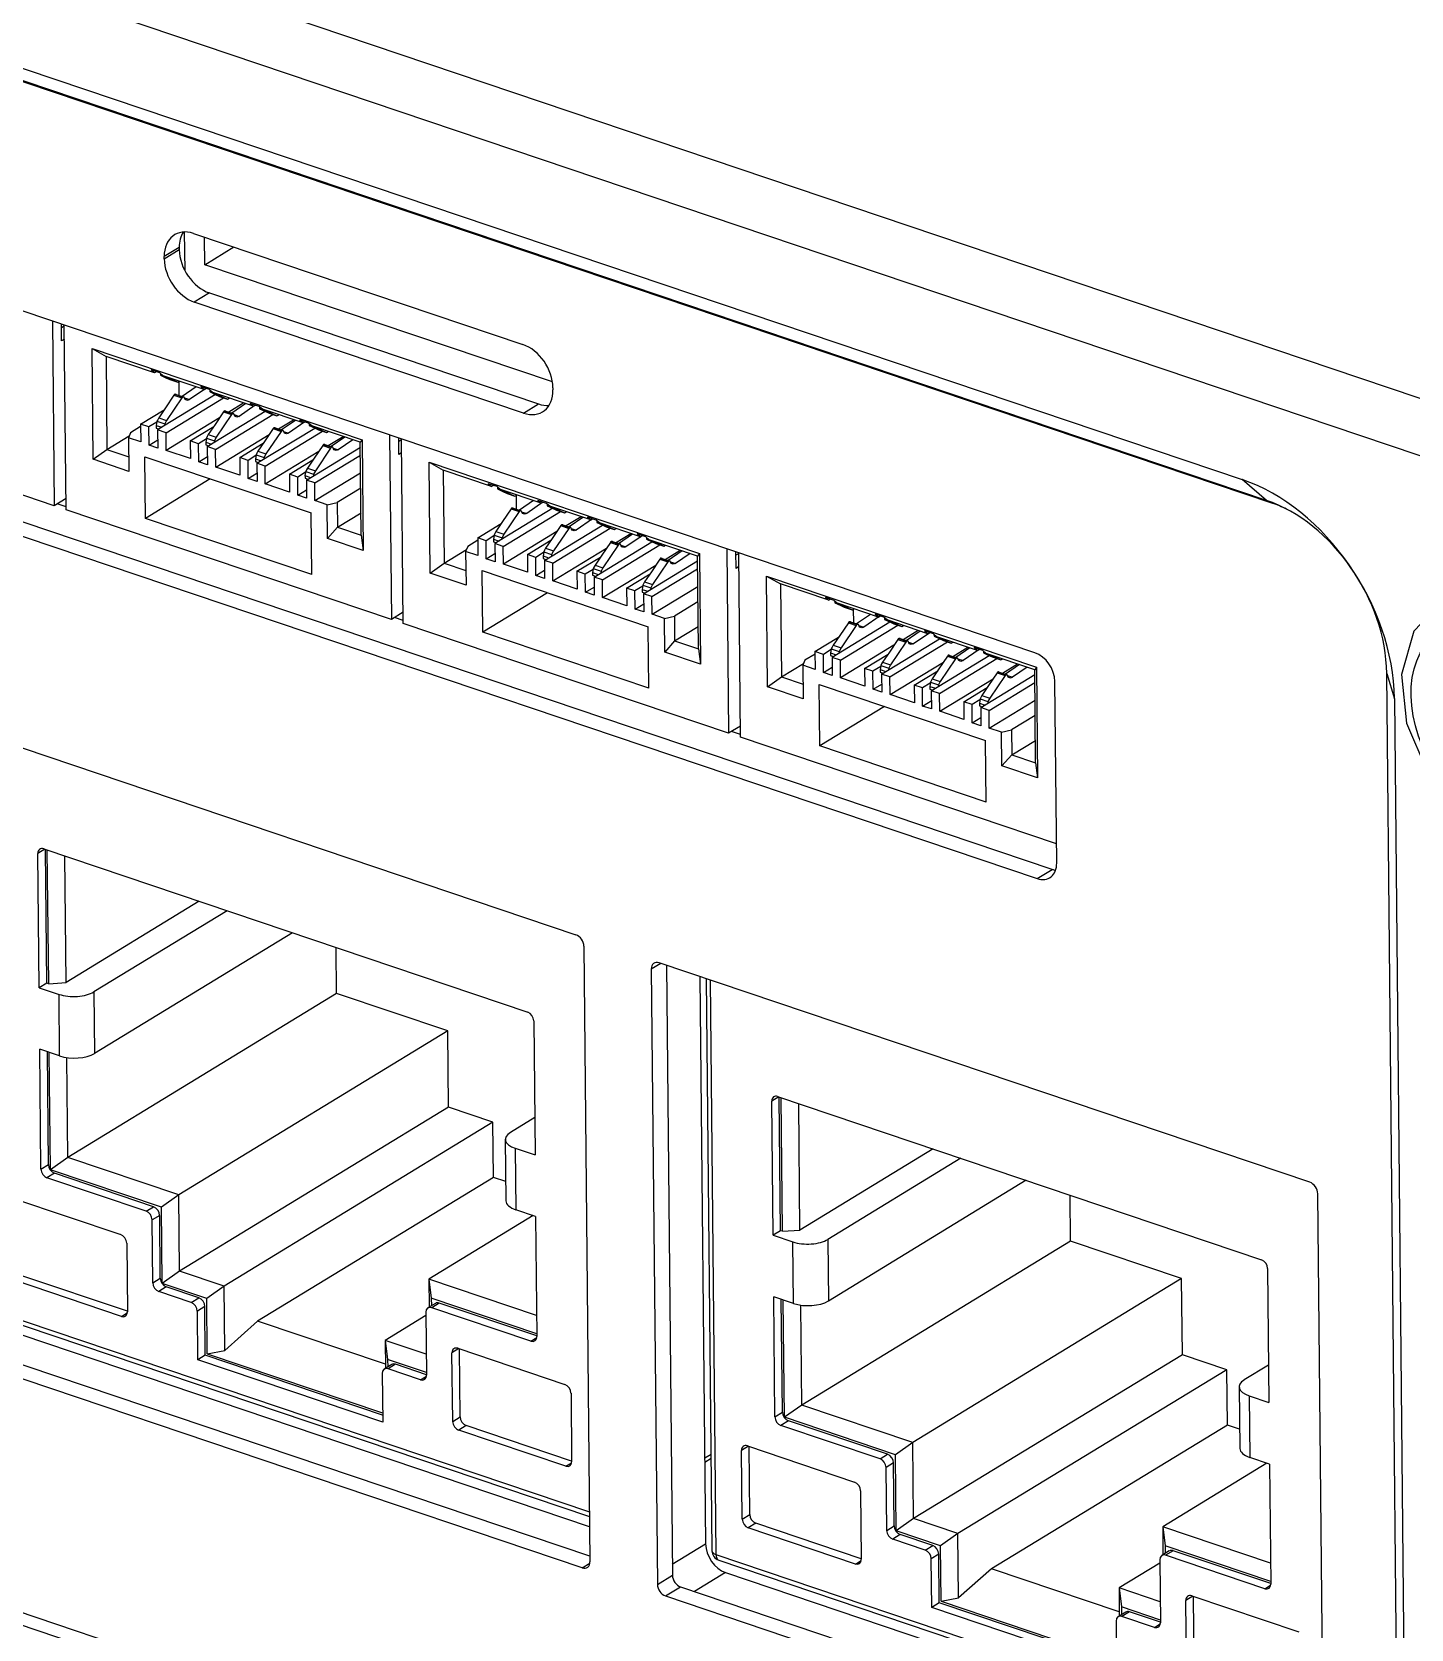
# Model space of a CAD drawing. Header units: millimetres. Extents: x 113 to 1101, y 63 to 734.
# Drawn here: x 990.88 to 1018.6, y 236.25 to 268.36 of the extents above; entities that cross this region are included whole.
import ezdxf

# ---------------------------------------------------------------- set-up
doc = ezdxf.new("R2010")
doc.units = ezdxf.units.MM

msp = doc.modelspace()

# ---------------------------------------------------------------- linework, layer by layer
for p, q in [((1025.139, 258.844), (930.271, 290.853)), ((1025.15, 257.687), (930.282, 289.696)), ((940.264, 284.642), (1015.202, 259.358)), ((1015.692, 258.94), (940.754, 284.225)), ((940.876, 284.165), (1015.814, 258.881)), ((1011.038, 255.879), (970.779, 269.463)), ((970.824, 264.924), (1011.083, 251.34)), ((1011.385, 251.524), (971.126, 265.108)), ((993.959, 263.554), (993.951, 264.336)), ((994.132, 264.306), (1000.749, 262.073)), ((994.355, 263.678), (994.349, 264.233)), ((993.843, 264.024), (993.541, 263.84)), ((993.541, 263.796), (993.843, 263.98)), ((993.843, 264.024), (993.843, 263.98)), ((994.355, 263.678), (994.939, 264.034)), ((993.541, 263.796), (993.541, 263.84)), ((1001.344, 261.32), (994.355, 263.678)), ((994.448, 263.11), (994.146, 262.926)), ((1000.763, 260.694), (994.146, 262.926)), ((994.448, 263.11), (1001.065, 260.878)), ((991.294, 262.541), (991.331, 258.832)), ((991.48, 262.147), (991.477, 262.479)), ((991.533, 262.443), (991.478, 262.409)), ((991.57, 258.751), (991.533, 262.46)), ((991.536, 262.181), (991.48, 262.147)), ((992.09, 261.991), (992.372, 261.833)), ((992.09, 261.991), (997.519, 260.159)), ((992.112, 259.766), (992.09, 261.991)), ((992.372, 261.833), (992.39, 259.964)), ((993.345, 261.505), (992.372, 261.833)), ((993.277, 261.562), (993.345, 261.505)), ((993.453, 261.503), (993.277, 261.562)), ((993.381, 261.527), (993.345, 261.505)), ((993.453, 261.503), (993.52, 261.445)), ((993.465, 261.476), (993.497, 261.465)), ((993.465, 261.455), (993.624, 261.401)), ((994.341, 261.168), (993.52, 261.445)), ((993.624, 261.41), (993.624, 261.401)), ((993.624, 261.401), (993.814, 261.314)), ((993.654, 261.367), (993.814, 261.314)), ((993.814, 261.314), (993.848, 261.335)), ((993.834, 261.326), (993.837, 261.051)), ((991.331, 258.832), (984.794, 261.038)), ((994.573, 261.067), (993.409, 260.357)), ((993.577, 260.301), (994.73, 261.004)), ((993.897, 261.001), (993.589, 260.546)), ((993.737, 261.054), (993.897, 261.001)), ((993.752, 261.074), (993.911, 261.02)), ((993.781, 261.07), (993.94, 261.016)), ((993.911, 261.02), (993.897, 261.001)), ((993.94, 261.016), (993.911, 261.02)), ((993.962, 260.966), (993.94, 261.016)), ((993.947, 261), (994.049, 260.965)), ((994.375, 261.189), (994.049, 260.965)), ((994.274, 261.226), (994.341, 261.168)), ((994.449, 261.167), (994.274, 261.226)), ((994.341, 261.168), (994.378, 261.191)), ((994.517, 261.109), (994.449, 261.167)), ((994.461, 261.14), (994.493, 261.129)), ((994.462, 261.119), (994.621, 261.065)), ((995.338, 260.832), (994.517, 261.109)), ((994.621, 261.074), (994.621, 261.065)), ((994.621, 261.065), (994.81, 260.977)), ((994.651, 261.031), (994.81, 260.977)), ((994.81, 260.977), (994.845, 260.998)), ((1001.354, 261.204), (1001.354, 261.16)), ((993.067, 260.473), (993.539, 260.761)), ((994.006, 260.95), (993.962, 260.966)), ((994.049, 260.965), (994.006, 260.95)), ((994.406, 260.021), (995.57, 260.731)), ((994.734, 260.718), (994.893, 260.664)), ((994.748, 260.738), (994.908, 260.684)), ((994.777, 260.734), (994.937, 260.68)), ((995.143, 260.898), (994.839, 260.713)), ((994.908, 260.684), (994.893, 260.664)), ((994.937, 260.68), (994.908, 260.684)), ((994.959, 260.63), (994.937, 260.68)), ((995.372, 260.853), (995.046, 260.629)), ((995.27, 260.89), (995.338, 260.832)), ((995.446, 260.83), (995.27, 260.89)), ((995.338, 260.832), (995.374, 260.854)), ((995.513, 260.773), (995.446, 260.83)), ((995.458, 260.804), (995.49, 260.793)), ((995.458, 260.782), (995.617, 260.729)), ((996.334, 260.496), (995.513, 260.773)), ((995.617, 260.738), (995.617, 260.729)), ((995.617, 260.729), (995.807, 260.641)), ((995.647, 260.695), (995.807, 260.641)), ((1000.763, 260.694), (1001.065, 260.878)), ((993.067, 260.425), (992.864, 260.301)), ((993.234, 260.416), (993.067, 260.473)), ((993.067, 260.473), (993.07, 260.117)), ((993.392, 260.513), (993.234, 260.416)), ((993.238, 260.052), (993.234, 260.416)), ((993.381, 260.447), (993.494, 260.409)), ((993.381, 260.394), (993.438, 260.375)), ((993.394, 260.53), (993.554, 260.476)), ((993.577, 260.301), (993.409, 260.357)), ((993.409, 260.357), (993.413, 259.992)), ((993.43, 260.6), (993.589, 260.546)), ((993.554, 260.476), (993.548, 260.442)), ((993.589, 260.546), (993.554, 260.476)), ((994.653, 260.599), (993.58, 259.945)), ((994.063, 260.137), (994.536, 260.425)), ((994.573, 259.965), (995.727, 260.668)), ((994.893, 260.664), (994.586, 260.21)), ((994.944, 260.664), (995.046, 260.629)), ((995.002, 260.613), (994.959, 260.63)), ((995.046, 260.629), (995.002, 260.613)), ((995.402, 259.685), (996.566, 260.395)), ((995.73, 260.382), (995.89, 260.328)), ((995.745, 260.401), (995.904, 260.348)), ((995.774, 260.398), (995.933, 260.344)), ((995.807, 260.641), (995.842, 260.662)), ((995.836, 260.377), (996.139, 260.562)), ((996.368, 260.517), (996.042, 260.293)), ((996.267, 260.553), (996.334, 260.496)), ((996.442, 260.494), (996.267, 260.553)), ((996.334, 260.496), (996.371, 260.518)), ((996.51, 260.437), (996.442, 260.494)), ((996.454, 260.467), (996.486, 260.457)), ((996.455, 260.446), (996.614, 260.392)), ((997.482, 260.109), (996.51, 260.437)), ((996.614, 260.402), (996.614, 260.392)), ((996.614, 260.392), (996.803, 260.305)), ((996.644, 260.359), (996.803, 260.305)), ((992.39, 259.964), (992.838, 260.237)), ((992.864, 260.301), (992.823, 260.2)), ((993.07, 260.117), (992.823, 260.2)), ((992.823, 260.2), (992.83, 259.524)), ((993.238, 260.052), (993.411, 260.157)), ((993.413, 259.992), (993.238, 260.052)), ((993.58, 259.945), (993.577, 260.301)), ((994.23, 260.08), (994.063, 260.137)), ((994.063, 260.137), (994.067, 259.781)), ((994.388, 260.176), (994.23, 260.08)), ((994.234, 259.715), (994.23, 260.08)), ((994.377, 260.11), (994.49, 260.072)), ((994.378, 260.057), (994.434, 260.038)), ((994.391, 260.194), (994.55, 260.14)), ((994.426, 260.263), (994.586, 260.21)), ((994.55, 260.14), (994.545, 260.106)), ((994.586, 260.21), (994.55, 260.14)), ((994.577, 259.609), (995.65, 260.263)), ((995.06, 259.8), (995.532, 260.089)), ((995.57, 259.628), (996.723, 260.332)), ((995.89, 260.328), (995.582, 259.873)), ((995.904, 260.348), (995.89, 260.328)), ((995.933, 260.344), (995.904, 260.348)), ((995.955, 260.293), (995.933, 260.344)), ((995.94, 260.327), (996.042, 260.293)), ((995.999, 260.277), (995.955, 260.293)), ((996.042, 260.293), (995.999, 260.277)), ((996.727, 260.046), (996.886, 259.992)), ((996.741, 260.065), (996.901, 260.011)), ((996.77, 260.061), (996.93, 260.008)), ((996.803, 260.305), (996.838, 260.326)), ((996.833, 260.04), (997.136, 260.225)), ((997.333, 260.159), (997.039, 259.957)), ((997.519, 260.159), (997.482, 260.109)), ((997.501, 258.24), (997.482, 260.109)), ((997.519, 260.159), (997.541, 257.934)), ((998.07, 260.255), (998.107, 256.546)), ((998.256, 259.86), (998.253, 260.193)), ((998.31, 260.157), (998.254, 260.123)), ((998.346, 256.465), (998.31, 260.174)), ((992.112, 259.766), (992.39, 259.964)), ((992.83, 259.524), (992.112, 259.766)), ((992.39, 259.964), (992.827, 259.817)), ((993.152, 259.814), (996.493, 258.687)), ((993.165, 258.577), (993.152, 259.814)), ((994.067, 259.781), (993.58, 259.945)), ((994.234, 259.715), (994.408, 259.821)), ((994.409, 259.656), (994.234, 259.715)), ((994.573, 259.965), (994.406, 260.021)), ((994.406, 260.021), (994.409, 259.656)), ((994.577, 259.609), (994.573, 259.965)), ((995.227, 259.744), (995.06, 259.8)), ((995.06, 259.8), (995.063, 259.444)), ((995.385, 259.84), (995.227, 259.744)), ((995.231, 259.379), (995.227, 259.744)), ((995.374, 259.774), (995.487, 259.736)), ((995.374, 259.721), (995.431, 259.702)), ((995.387, 259.857), (995.547, 259.804)), ((995.423, 259.927), (995.582, 259.873)), ((995.547, 259.804), (995.541, 259.769)), ((995.582, 259.873), (995.547, 259.804)), ((995.573, 259.272), (996.647, 259.927)), ((996.056, 259.464), (996.529, 259.752)), ((996.399, 259.349), (997.483, 260.01)), ((996.566, 259.292), (997.485, 259.852)), ((996.886, 259.992), (996.579, 259.537)), ((996.901, 260.011), (996.886, 259.992)), ((996.93, 260.008), (996.901, 260.011)), ((996.952, 259.957), (996.93, 260.008)), ((996.937, 259.991), (997.039, 259.957)), ((996.996, 259.941), (996.952, 259.957)), ((997.039, 259.957), (996.996, 259.941)), ((998.312, 259.894), (998.256, 259.86)), ((995.063, 259.444), (994.577, 259.609)), ((995.231, 259.379), (995.404, 259.485)), ((995.57, 259.628), (995.402, 259.685)), ((995.402, 259.685), (995.406, 259.32)), ((995.573, 259.272), (995.57, 259.628)), ((996.223, 259.408), (996.056, 259.464)), ((996.056, 259.464), (996.06, 259.108)), ((996.381, 259.504), (996.223, 259.408)), ((996.227, 259.043), (996.223, 259.408)), ((996.37, 259.438), (996.483, 259.4)), ((996.384, 259.521), (996.543, 259.467)), ((996.419, 259.591), (996.579, 259.537)), ((996.543, 259.467), (996.538, 259.433)), ((996.579, 259.537), (996.543, 259.467)), ((996.57, 258.936), (997.488, 259.496)), ((998.866, 259.705), (999.148, 259.546)), ((998.866, 259.705), (1004.295, 257.873)), ((998.888, 257.48), (998.866, 259.705)), ((999.148, 259.546), (999.167, 257.677)), ((1000.121, 259.218), (999.148, 259.546)), ((994.466, 259.371), (993.165, 258.577)), ((995.406, 259.32), (995.231, 259.379)), ((996.06, 259.108), (995.573, 259.272)), ((996.227, 259.043), (996.401, 259.149)), ((996.371, 259.385), (996.427, 259.366)), ((996.566, 259.292), (996.399, 259.349)), ((996.399, 259.349), (996.402, 258.984)), ((996.57, 258.936), (996.566, 259.292)), ((997.491, 259.188), (997.017, 258.899)), ((1000.054, 259.276), (1000.121, 259.218)), ((1000.229, 259.216), (1000.054, 259.276)), ((1000.158, 259.241), (1000.121, 259.218)), ((1000.229, 259.216), (1000.296, 259.159)), ((1000.241, 259.19), (1000.273, 259.179)), ((1000.241, 259.169), (1000.401, 259.115)), ((1001.117, 258.882), (1000.296, 259.159)), ((1000.401, 259.124), (1000.401, 259.115)), ((1000.401, 259.115), (1000.59, 259.027)), ((1000.431, 259.081), (1000.59, 259.027)), ((1015.692, 258.94), (1015.202, 259.358)), ((991.568, 258.977), (991.331, 258.832)), ((991.57, 258.809), (991.391, 258.869)), ((998.107, 256.546), (991.57, 258.751)), ((996.402, 258.984), (996.227, 259.043)), ((996.817, 258.853), (996.57, 258.936)), ((996.817, 258.853), (997.017, 258.899)), ((996.824, 258.176), (996.817, 258.853)), ((997.017, 258.899), (997.022, 258.401)), ((1001.349, 258.781), (1000.186, 258.071)), ((1000.514, 258.768), (1000.673, 258.714)), ((1000.528, 258.787), (1000.687, 258.734)), ((1000.557, 258.784), (1000.716, 258.73)), ((1000.59, 259.027), (1000.625, 259.048)), ((1000.611, 259.04), (1000.613, 258.765)), ((1001.152, 258.903), (1000.826, 258.679)), ((1001.05, 258.939), (1001.117, 258.882)), ((1001.225, 258.88), (1001.05, 258.939)), ((1001.117, 258.882), (1001.154, 258.904)), ((1001.293, 258.823), (1001.225, 258.88)), ((1001.238, 258.854), (1001.269, 258.843)), ((1001.238, 258.832), (1001.397, 258.779)), ((1002.114, 258.546), (1001.293, 258.823)), ((1001.397, 258.788), (1001.397, 258.779)), ((1001.397, 258.779), (1001.587, 258.691)), ((1015.814, 258.881), (1015.829, 258.89)), ((996.505, 257.45), (993.165, 258.577)), ((996.505, 257.45), (996.493, 258.687)), ((997.022, 258.401), (997.496, 258.69)), ((999.843, 258.187), (1000.315, 258.475)), ((1000.353, 258.014), (1001.507, 258.718)), ((1000.673, 258.714), (1000.366, 258.259)), ((1000.687, 258.734), (1000.673, 258.714)), ((1000.716, 258.73), (1000.687, 258.734)), ((1000.739, 258.679), (1000.716, 258.73)), ((1000.724, 258.713), (1000.826, 258.679)), ((1000.782, 258.663), (1000.739, 258.679)), ((1000.826, 258.679), (1000.782, 258.663)), ((1001.182, 257.735), (1002.346, 258.444)), ((1001.427, 258.745), (1001.587, 258.691)), ((1001.51, 258.432), (1001.67, 258.378)), ((1001.524, 258.451), (1001.684, 258.397)), ((1001.553, 258.448), (1001.713, 258.394)), ((1001.587, 258.691), (1001.621, 258.712)), ((1001.919, 258.612), (1001.616, 258.426)), ((1002.148, 258.567), (1001.822, 258.343)), ((1002.047, 258.603), (1002.114, 258.546)), ((1002.222, 258.544), (1002.047, 258.603)), ((1002.114, 258.546), (1002.151, 258.568)), ((1002.289, 258.487), (1002.222, 258.544)), ((1002.234, 258.517), (1002.266, 258.507)), ((1002.234, 258.496), (1002.394, 258.442)), ((1003.11, 258.21), (1002.289, 258.487)), ((1002.394, 258.451), (1002.394, 258.442)), ((1002.394, 258.442), (1002.583, 258.355)), ((997.022, 258.401), (996.824, 258.176)), ((997.541, 257.934), (996.824, 258.176)), ((997.022, 258.401), (997.501, 258.24)), ((997.501, 258.24), (997.541, 257.934)), ((999.843, 258.138), (999.64, 258.014)), ((1000.01, 258.13), (999.843, 258.187)), ((999.843, 258.187), (999.846, 257.831)), ((1000.168, 258.226), (1000.01, 258.13)), ((1000.014, 257.765), (1000.01, 258.13)), ((1000.157, 258.16), (1000.27, 258.122)), ((1000.158, 258.107), (1000.214, 258.088)), ((1000.171, 258.243), (1000.33, 258.19)), ((1000.206, 258.313), (1000.366, 258.259)), ((1000.33, 258.19), (1000.325, 258.156)), ((1000.366, 258.259), (1000.33, 258.19)), ((1001.43, 258.313), (1000.357, 257.658)), ((1000.839, 257.85), (1001.312, 258.139)), ((1001.35, 257.678), (1002.503, 258.382)), ((1001.67, 258.378), (1001.362, 257.923)), ((1001.684, 258.397), (1001.67, 258.378)), ((1001.713, 258.394), (1001.684, 258.397)), ((1001.735, 258.343), (1001.713, 258.394)), ((1001.72, 258.377), (1001.822, 258.343)), ((1001.779, 258.327), (1001.735, 258.343)), ((1001.822, 258.343), (1001.779, 258.327)), ((1002.179, 257.398), (1003.342, 258.108)), ((1002.424, 258.408), (1002.583, 258.355)), ((1002.521, 258.115), (1002.68, 258.061)), ((1002.55, 258.111), (1002.709, 258.057)), ((1002.583, 258.355), (1002.618, 258.376)), ((1002.612, 258.09), (1002.916, 258.275)), ((1003.145, 258.23), (1002.819, 258.007)), ((1003.043, 258.267), (1003.11, 258.21)), ((1003.219, 258.208), (1003.043, 258.267)), ((1003.11, 258.21), (1003.147, 258.232)), ((1003.286, 258.15), (1003.219, 258.208)), ((1003.231, 258.181), (1003.262, 258.17)), ((1003.231, 258.16), (1003.39, 258.106)), ((1004.258, 257.822), (1003.286, 258.15)), ((1003.39, 258.115), (1003.39, 258.106)), ((1003.39, 258.106), (1003.58, 258.018)), ((999.167, 257.677), (999.614, 257.95)), ((999.64, 258.014), (999.599, 257.914)), ((999.846, 257.831), (999.599, 257.914)), ((999.599, 257.914), (999.606, 257.238)), ((1000.014, 257.765), (1000.188, 257.871)), ((1000.353, 258.014), (1000.186, 258.071)), ((1000.186, 258.071), (1000.189, 257.706)), ((1000.357, 257.658), (1000.353, 258.014)), ((1001.007, 257.794), (1000.839, 257.85)), ((1000.839, 257.85), (1000.843, 257.494)), ((1001.164, 257.89), (1001.007, 257.794)), ((1001.01, 257.429), (1001.007, 257.794)), ((1001.154, 257.824), (1001.266, 257.786)), ((1001.167, 257.907), (1001.327, 257.853)), ((1001.203, 257.977), (1001.362, 257.923)), ((1001.327, 257.853), (1001.321, 257.819)), ((1001.362, 257.923), (1001.327, 257.853)), ((1001.353, 257.322), (1002.426, 257.977)), ((1001.836, 257.514), (1002.308, 257.802)), ((1002.346, 257.342), (1003.5, 258.045)), ((1002.666, 258.042), (1002.359, 257.587)), ((1002.507, 258.096), (1002.666, 258.042)), ((1002.68, 258.061), (1002.666, 258.042)), ((1002.709, 258.057), (1002.68, 258.061)), ((1002.732, 258.007), (1002.709, 258.057)), ((1002.717, 258.041), (1002.819, 258.007)), ((1002.775, 257.991), (1002.732, 258.007)), ((1002.819, 258.007), (1002.775, 257.991)), ((1003.42, 258.072), (1003.58, 258.018)), ((1003.58, 258.018), (1003.614, 258.04)), ((1003.609, 257.754), (1003.912, 257.939)), ((1004.11, 257.872), (1003.815, 257.67)), ((1004.295, 257.873), (1004.258, 257.822)), ((1004.277, 255.953), (1004.258, 257.822)), ((1004.295, 257.873), (1004.317, 255.648)), ((1004.847, 257.968), (1004.883, 254.259)), ((1005.033, 257.574), (1005.03, 257.907)), ((1005.086, 257.871), (1005.03, 257.837)), ((1005.122, 254.179), (1005.086, 257.888)), ((998.888, 257.48), (999.167, 257.677)), ((999.606, 257.238), (998.888, 257.48)), ((999.167, 257.677), (999.603, 257.53)), ((999.929, 257.528), (1003.269, 256.401)), ((999.941, 256.291), (999.929, 257.528)), ((1000.189, 257.706), (1000.014, 257.765)), ((1000.843, 257.494), (1000.357, 257.658)), ((1001.01, 257.429), (1001.184, 257.535)), ((1001.154, 257.771), (1001.21, 257.752)), ((1001.35, 257.678), (1001.182, 257.735)), ((1001.182, 257.735), (1001.186, 257.37)), ((1001.353, 257.322), (1001.35, 257.678)), ((1002.003, 257.458), (1001.836, 257.514)), ((1001.836, 257.514), (1001.839, 257.158)), ((1002.161, 257.554), (1002.003, 257.458)), ((1002.15, 257.488), (1002.263, 257.45)), ((1002.164, 257.571), (1002.323, 257.517)), ((1002.199, 257.641), (1002.359, 257.587)), ((1002.323, 257.517), (1002.318, 257.483)), ((1002.359, 257.587), (1002.323, 257.517)), ((1002.35, 256.986), (1003.423, 257.641)), ((1002.832, 257.178), (1003.305, 257.466)), ((1003.175, 257.062), (1004.259, 257.724)), ((1003.343, 257.006), (1004.261, 257.566)), ((1003.663, 257.705), (1003.355, 257.251)), ((1003.503, 257.759), (1003.663, 257.705)), ((1003.517, 257.779), (1003.677, 257.725)), ((1003.546, 257.775), (1003.706, 257.721)), ((1003.677, 257.725), (1003.663, 257.705)), ((1003.706, 257.721), (1003.677, 257.725)), ((1003.728, 257.671), (1003.706, 257.721)), ((1003.713, 257.705), (1003.815, 257.67)), ((1003.772, 257.655), (1003.728, 257.671)), ((1003.815, 257.67), (1003.772, 257.655)), ((1005.089, 257.608), (1005.033, 257.574)), ((1001.186, 257.37), (1001.01, 257.429)), ((1001.839, 257.158), (1001.353, 257.322)), ((1002.007, 257.093), (1002.003, 257.458)), ((1002.007, 257.093), (1002.181, 257.199)), ((1002.151, 257.435), (1002.207, 257.416)), ((1002.346, 257.342), (1002.179, 257.398)), ((1002.179, 257.398), (1002.182, 257.033)), ((1002.35, 256.986), (1002.346, 257.342)), ((1003, 257.121), (1002.832, 257.178)), ((1002.832, 257.178), (1002.836, 256.822)), ((1003.157, 257.217), (1003, 257.121)), ((1003.147, 257.152), (1003.259, 257.114)), ((1003.16, 257.235), (1003.32, 257.181)), ((1003.196, 257.305), (1003.355, 257.251)), ((1003.32, 257.181), (1003.314, 257.147)), ((1003.355, 257.251), (1003.32, 257.181)), ((1003.346, 256.65), (1004.265, 257.21)), ((1005.643, 257.418), (1005.925, 257.26)), ((1005.643, 257.418), (1011.072, 255.586)), ((1005.665, 255.193), (1005.643, 257.418)), ((1005.925, 257.26), (1005.943, 255.391)), ((1006.897, 256.932), (1005.925, 257.26)), ((1001.242, 257.084), (999.941, 256.291)), ((1002.182, 257.033), (1002.007, 257.093)), ((1002.836, 256.822), (1002.35, 256.986)), ((1003.003, 256.756), (1003, 257.121)), ((1003.003, 256.756), (1003.177, 256.862)), ((1003.147, 257.098), (1003.203, 257.079)), ((1003.343, 257.006), (1003.175, 257.062)), ((1003.175, 257.062), (1003.179, 256.697)), ((1003.346, 256.65), (1003.343, 257.006)), ((1004.268, 256.902), (1003.794, 256.613)), ((1006.83, 256.989), (1006.897, 256.932)), ((1007.005, 256.93), (1006.83, 256.989)), ((1006.934, 256.954), (1006.897, 256.932)), ((1007.005, 256.93), (1007.073, 256.873)), ((1007.017, 256.903), (1007.049, 256.893)), ((1007.018, 256.882), (1007.177, 256.828)), ((1007.894, 256.596), (1007.073, 256.873)), ((1007.177, 256.838), (1007.177, 256.828)), ((1007.177, 256.828), (1007.366, 256.741)), ((998.344, 256.69), (998.107, 256.546)), ((998.345, 256.523), (998.167, 256.583)), ((1003.179, 256.697), (1003.003, 256.756)), ((1003.593, 256.566), (1003.346, 256.65)), ((1003.593, 256.566), (1003.794, 256.613)), ((1003.6, 255.89), (1003.593, 256.566)), ((1003.794, 256.613), (1003.799, 256.115)), ((1007.207, 256.795), (1007.366, 256.741)), ((1007.304, 256.501), (1007.464, 256.447)), ((1007.366, 256.741), (1007.401, 256.762)), ((1007.387, 256.753), (1007.39, 256.478)), ((1007.928, 256.617), (1007.602, 256.393)), ((1007.826, 256.653), (1007.894, 256.596)), ((1008.002, 256.594), (1007.826, 256.653)), ((1007.894, 256.596), (1007.93, 256.618)), ((1008.069, 256.536), (1008.002, 256.594)), ((1008.014, 256.567), (1008.046, 256.556)), ((1008.014, 256.546), (1008.174, 256.492)), ((1008.89, 256.259), (1008.069, 256.536)), ((1008.173, 256.501), (1008.174, 256.492)), ((1004.883, 254.259), (998.346, 256.465)), ((1003.281, 255.164), (999.941, 256.291)), ((1003.281, 255.164), (1003.269, 256.401)), ((1003.799, 256.115), (1004.272, 256.404)), ((1006.619, 255.9), (1007.092, 256.188)), ((1008.126, 256.494), (1006.962, 255.784)), ((1007.129, 255.728), (1008.283, 256.432)), ((1007.449, 256.428), (1007.142, 255.973)), ((1007.29, 256.482), (1007.449, 256.428)), ((1007.333, 256.497), (1007.493, 256.444)), ((1007.464, 256.447), (1007.449, 256.428)), ((1007.493, 256.444), (1007.464, 256.447)), ((1007.515, 256.393), (1007.493, 256.444)), ((1007.5, 256.427), (1007.602, 256.393)), ((1007.559, 256.377), (1007.515, 256.393)), ((1007.602, 256.393), (1007.559, 256.377)), ((1008.174, 256.492), (1008.363, 256.405)), ((1008.204, 256.458), (1008.363, 256.405)), ((1008.363, 256.405), (1008.398, 256.426)), ((1008.695, 256.325), (1008.392, 256.14)), ((1008.924, 256.28), (1008.598, 256.056)), ((1008.823, 256.317), (1008.89, 256.259)), ((1008.998, 256.258), (1008.823, 256.317)), ((1008.89, 256.259), (1008.927, 256.282)), ((1009.066, 256.2), (1008.998, 256.258)), ((1009.01, 256.231), (1009.042, 256.22)), ((1009.011, 256.21), (1009.17, 256.156)), ((1009.887, 255.923), (1009.066, 256.2)), ((1003.799, 256.115), (1003.6, 255.89)), ((1004.317, 255.648), (1003.6, 255.89)), ((1003.799, 256.115), (1004.277, 255.953)), ((1004.277, 255.953), (1004.317, 255.648)), ((1006.787, 255.844), (1006.619, 255.9)), ((1006.619, 255.9), (1006.623, 255.544)), ((1006.944, 255.94), (1006.787, 255.844)), ((1006.933, 255.874), (1007.046, 255.836)), ((1006.947, 255.957), (1007.106, 255.903)), ((1006.983, 256.027), (1007.142, 255.973)), ((1007.106, 255.903), (1007.101, 255.869)), ((1007.142, 255.973), (1007.106, 255.903)), ((1008.206, 256.027), (1007.133, 255.372)), ((1007.958, 255.448), (1009.122, 256.158)), ((1008.126, 255.392), (1009.279, 256.095)), ((1008.446, 256.092), (1008.139, 255.637)), ((1008.286, 256.145), (1008.446, 256.092)), ((1008.301, 256.165), (1008.46, 256.111)), ((1008.33, 256.161), (1008.489, 256.107)), ((1008.46, 256.111), (1008.446, 256.092)), ((1008.489, 256.107), (1008.46, 256.111)), ((1008.511, 256.057), (1008.489, 256.107)), ((1008.496, 256.091), (1008.598, 256.056)), ((1008.555, 256.041), (1008.511, 256.057)), ((1008.598, 256.056), (1008.555, 256.041)), ((1009.17, 256.165), (1009.17, 256.156)), ((1009.17, 256.156), (1009.359, 256.068)), ((1009.2, 256.122), (1009.359, 256.068)), ((1009.359, 256.068), (1009.394, 256.089)), ((1009.389, 255.804), (1009.692, 255.989)), ((1009.921, 255.944), (1009.595, 255.72)), ((1009.819, 255.981), (1009.887, 255.923)), ((1009.995, 255.921), (1009.819, 255.981)), ((1009.887, 255.923), (1009.923, 255.946)), ((1010.062, 255.864), (1009.995, 255.921)), ((1010.007, 255.895), (1010.039, 255.884)), ((1010.007, 255.873), (1010.167, 255.82)), ((1011.035, 255.536), (1010.062, 255.864)), ((1005.943, 255.391), (1006.39, 255.664)), ((1006.416, 255.728), (1006.375, 255.628)), ((1006.623, 255.544), (1006.375, 255.628)), ((1006.375, 255.628), (1006.382, 254.951)), ((1006.62, 255.852), (1006.416, 255.728)), ((1006.79, 255.479), (1006.787, 255.844)), ((1006.79, 255.479), (1006.964, 255.585)), ((1006.934, 255.821), (1006.99, 255.802)), ((1007.129, 255.728), (1006.962, 255.784)), ((1006.962, 255.784), (1006.966, 255.42)), ((1007.133, 255.372), (1007.129, 255.728)), ((1007.616, 255.564), (1008.088, 255.852)), ((1007.783, 255.507), (1007.616, 255.564)), ((1007.616, 255.564), (1007.619, 255.208)), ((1007.941, 255.604), (1007.783, 255.507)), ((1007.93, 255.538), (1008.043, 255.5)), ((1007.944, 255.621), (1008.103, 255.567)), ((1007.979, 255.691), (1008.139, 255.637)), ((1008.103, 255.567), (1008.097, 255.533)), ((1008.139, 255.637), (1008.103, 255.567)), ((1008.129, 255.036), (1009.203, 255.69)), ((1008.955, 255.112), (1010.119, 255.822)), ((1009.122, 255.056), (1010.276, 255.759)), ((1009.442, 255.755), (1009.135, 255.301)), ((1009.283, 255.809), (1009.442, 255.755)), ((1009.297, 255.829), (1009.457, 255.775)), ((1009.326, 255.825), (1009.486, 255.771)), ((1009.457, 255.775), (1009.442, 255.755)), ((1009.486, 255.771), (1009.457, 255.775)), ((1009.508, 255.721), (1009.486, 255.771)), ((1009.493, 255.755), (1009.595, 255.72)), ((1009.552, 255.704), (1009.508, 255.721)), ((1009.595, 255.72), (1009.552, 255.704)), ((1010.167, 255.829), (1010.167, 255.82)), ((1010.167, 255.82), (1010.356, 255.732)), ((1010.197, 255.786), (1010.356, 255.732)), ((1010.356, 255.732), (1010.391, 255.753)), ((1010.385, 255.468), (1010.689, 255.653)), ((1010.886, 255.586), (1010.591, 255.384)), ((1011.072, 255.586), (1011.035, 255.536)), ((1011.072, 255.586), (1011.094, 253.361)), ((1005.665, 255.193), (1005.943, 255.391)), ((1005.943, 255.391), (1006.379, 255.244)), ((1006.705, 255.241), (1010.045, 254.114)), ((1006.717, 254.004), (1006.705, 255.241)), ((1006.966, 255.42), (1006.79, 255.479)), ((1007.619, 255.208), (1007.133, 255.372)), ((1007.787, 255.143), (1007.783, 255.507)), ((1007.787, 255.143), (1007.96, 255.249)), ((1007.93, 255.485), (1007.987, 255.466)), ((1008.126, 255.392), (1007.958, 255.448)), ((1007.958, 255.448), (1007.962, 255.083)), ((1008.129, 255.036), (1008.126, 255.392)), ((1008.612, 255.228), (1009.085, 255.516)), ((1008.78, 255.171), (1008.612, 255.228)), ((1008.612, 255.228), (1008.616, 254.872)), ((1008.937, 255.267), (1008.78, 255.171)), ((1008.94, 255.285), (1009.099, 255.231)), ((1008.976, 255.354), (1009.135, 255.301)), ((1009.099, 255.231), (1009.094, 255.197)), ((1009.135, 255.301), (1009.099, 255.231)), ((1009.126, 254.7), (1010.199, 255.354)), ((1009.951, 254.776), (1011.036, 255.437)), ((1010.119, 254.719), (1011.037, 255.279)), ((1010.439, 255.419), (1010.132, 254.964)), ((1010.279, 255.473), (1010.439, 255.419)), ((1010.294, 255.492), (1010.453, 255.439)), ((1010.323, 255.489), (1010.482, 255.435)), ((1010.453, 255.439), (1010.439, 255.419)), ((1010.482, 255.435), (1010.453, 255.439)), ((1010.504, 255.384), (1010.482, 255.435)), ((1010.489, 255.418), (1010.591, 255.384)), ((1010.548, 255.368), (1010.504, 255.384)), ((1010.591, 255.384), (1010.548, 255.368)), ((1011.053, 253.667), (1011.035, 255.536)), ((1011.477, 251.651), (1011.441, 255.3)), ((1018.364, 229.654), (1018.11, 255.463)), ((1018.11, 255.463), (1018.265, 254.954)), ((1006.382, 254.951), (1005.665, 255.193)), ((1007.962, 255.083), (1007.787, 255.143)), ((1008.616, 254.872), (1008.129, 255.036)), ((1008.783, 254.806), (1008.78, 255.171)), ((1008.783, 254.806), (1008.957, 254.912)), ((1008.926, 255.201), (1009.039, 255.163)), ((1008.927, 255.148), (1008.983, 255.129)), ((1009.122, 255.056), (1008.955, 255.112)), ((1008.955, 255.112), (1008.959, 254.747)), ((1009.126, 254.7), (1009.122, 255.056)), ((1009.609, 254.891), (1010.081, 255.18)), ((1009.934, 254.931), (1009.776, 254.835)), ((1009.937, 254.948), (1010.096, 254.895)), ((1009.972, 255.018), (1010.132, 254.964)), ((1010.096, 254.895), (1010.09, 254.861)), ((1010.132, 254.964), (1010.096, 254.895)), ((1010.122, 254.363), (1011.041, 254.923)), ((1018.265, 254.954), (1018.519, 229.144)), ((988.74, 254.621), (1001.814, 250.21)), ((1008.019, 254.798), (1006.717, 254.004)), ((1008.959, 254.747), (1008.783, 254.806)), ((1009.612, 254.535), (1009.126, 254.7)), ((1009.776, 254.835), (1009.609, 254.891)), ((1009.609, 254.891), (1009.612, 254.535)), ((1009.78, 254.47), (1009.776, 254.835)), ((1009.78, 254.47), (1009.953, 254.576)), ((1009.923, 254.865), (1010.036, 254.827)), ((1009.923, 254.812), (1009.98, 254.793)), ((1010.119, 254.719), (1009.951, 254.776)), ((1009.951, 254.776), (1009.955, 254.411)), ((1010.122, 254.363), (1010.119, 254.719)), ((1011.044, 254.616), (1010.57, 254.327)), ((1005.12, 254.404), (1004.883, 254.259)), ((1005.122, 254.236), (1004.943, 254.296)), ((1009.955, 254.411), (1009.78, 254.47)), ((1010.37, 254.28), (1010.122, 254.363)), ((1010.37, 254.28), (1010.57, 254.327)), ((1010.376, 253.604), (1010.37, 254.28)), ((1010.57, 254.327), (1010.575, 253.828)), ((1011.473, 252.036), (1005.122, 254.179)), ((1010.058, 252.877), (1006.717, 254.004)), ((1010.058, 252.877), (1010.045, 254.114)), ((1010.575, 253.828), (1011.049, 254.117)), ((1010.575, 253.828), (1010.376, 253.604)), ((1010.575, 253.828), (1011.053, 253.667)), ((1011.053, 253.667), (1011.094, 253.361)), ((1011.094, 253.361), (1010.376, 253.604)), ((941.061, 253.075), (1015.999, 227.791)), ((1016.118, 227.998), (941.18, 253.282)), ((991.142, 251.928), (991.002, 251.842)), ((991.028, 249.145), (991.002, 251.842)), ((991.12, 251.935), (1000.846, 248.654)), ((991.179, 249.237), (991.153, 251.924)), ((991.219, 249.224), (991.192, 251.911)), ((991.569, 249.249), (991.544, 251.792)), ((1011.083, 251.34), (1011.385, 251.524)), ((994.245, 250.881), (991.569, 249.249)), ((994.803, 250.693), (992.127, 249.061)), ((996.117, 250.249), (992.139, 247.823)), ((997.006, 249.029), (996.997, 249.952)), ((1001.975, 249.978), (1002.097, 237.607)), ((1003.33, 249.521), (1003.518, 249.635)), ((1003.33, 249.521), (1003.452, 237.15)), ((1016.562, 245.234), (1003.488, 249.645)), ((1003.633, 249.596), (1003.754, 237.334)), ((991.179, 249.237), (991.028, 249.145)), ((991.028, 249.145), (991.427, 249.011)), ((991.219, 249.224), (991.179, 249.237)), ((991.219, 249.224), (991.569, 249.249)), ((1004.308, 249.368), (1004.421, 237.967)), ((1004.435, 249.325), (1004.549, 237.825)), ((1004.514, 249.299), (1004.628, 237.753)), ((991.439, 247.774), (991.427, 249.011)), ((997.006, 249.029), (991.604, 245.733)), ((992.127, 249.061), (992.139, 247.823)), ((999.238, 248.275), (997.006, 249.029)), ((1000.967, 248.48), (1000.993, 245.783)), ((999.238, 248.275), (993.836, 244.98)), ((999.254, 246.745), (999.238, 248.275)), ((991.064, 245.496), (991.04, 247.908)), ((991.439, 247.774), (991.04, 247.908)), ((991.215, 245.588), (991.193, 247.857)), ((991.256, 245.486), (991.232, 247.843)), ((991.604, 245.733), (991.584, 247.74)), ((1005.89, 246.952), (1005.75, 246.866)), ((1005.868, 246.959), (1015.594, 243.677)), ((1005.927, 244.261), (1005.901, 246.948)), ((1005.967, 244.248), (1005.941, 246.935)), ((999.254, 246.745), (993.851, 243.449)), ((1000.146, 246.443), (999.254, 246.745)), ((1005.777, 244.169), (1005.75, 246.866)), ((1006.317, 244.273), (1006.292, 246.816)), ((1000.146, 246.443), (994.744, 243.148)), ((1000.157, 245.331), (1000.146, 246.443)), ((1000.986, 246.534), (1000.498, 246.236)), ((1000.396, 246.097), (1000.409, 244.86)), ((1000.595, 245.918), (1000.993, 245.783)), ((1000.595, 245.918), (1000.607, 244.681)), ((991.064, 245.496), (991.215, 245.588)), ((991.604, 245.733), (991.256, 245.486)), ((993.836, 244.98), (991.604, 245.733)), ((1008.993, 245.905), (1006.317, 244.273)), ((1009.551, 245.716), (1006.876, 244.084)), ((991.336, 245.415), (991.185, 245.323)), ((993.178, 244.65), (991.185, 245.323)), ((993.488, 244.733), (991.256, 245.486)), ((993.329, 244.742), (991.336, 245.415)), ((1000.157, 245.331), (995.419, 242.441)), ((1000.405, 245.247), (1000.157, 245.331)), ((1010.865, 245.273), (1006.888, 242.847)), ((993.836, 244.98), (993.488, 244.733)), ((993.851, 243.449), (993.836, 244.98)), ((1011.755, 244.052), (1011.746, 244.976)), ((1016.846, 232.631), (1016.724, 245.002)), ((990.514, 244.91), (992.666, 244.184)), ((993.178, 244.65), (993.329, 244.742)), ((993.503, 243.202), (993.488, 244.733)), ((1001.005, 244.546), (1000.607, 244.681)), ((993.45, 244.568), (993.299, 244.476)), ((993.311, 243.213), (993.299, 244.476)), ((993.462, 243.305), (993.45, 244.568)), ((1000.954, 244.564), (998.858, 243.286)), ((1001.005, 244.546), (1001.029, 242.134)), ((992.787, 244.01), (992.801, 242.631)), ((1005.927, 244.261), (1005.777, 244.169)), ((1005.777, 244.169), (1006.175, 244.035)), ((1005.967, 244.248), (1005.927, 244.261)), ((1005.967, 244.248), (1006.317, 244.273)), ((1006.187, 242.798), (1006.175, 244.035)), ((1011.755, 244.052), (1006.352, 240.757)), ((1006.876, 244.084), (1006.888, 242.847)), ((1013.987, 243.299), (1011.755, 244.052)), ((992.801, 242.641), (990.681, 243.356)), ((993.851, 243.449), (993.503, 243.202)), ((994.744, 243.148), (993.851, 243.449)), ((1015.715, 243.504), (1015.742, 240.807)), ((992.682, 242.538), (990.53, 243.264)), ((993.311, 243.213), (993.462, 243.305)), ((993.583, 243.131), (993.432, 243.039)), ((994.086, 242.818), (993.432, 243.039)), ((994.396, 242.901), (993.503, 243.202)), ((994.237, 242.91), (993.583, 243.131)), ((994.744, 243.148), (994.396, 242.901)), ((994.757, 241.854), (994.744, 243.148)), ((998.858, 243.286), (998.864, 242.722)), ((1001.025, 242.555), (998.858, 243.286)), ((998.858, 243.286), (998.909, 242.904)), ((1013.987, 243.299), (1008.584, 240.004)), ((1014.002, 241.768), (1013.987, 243.299)), ((989.88, 242.729), (1002.087, 238.61)), ((994.086, 242.818), (994.237, 242.91)), ((994.358, 242.736), (994.207, 242.644)), ((994.367, 241.757), (994.358, 242.736)), ((994.407, 241.788), (994.396, 242.901)), ((998.992, 242.8), (998.841, 242.708)), ((1001.029, 242.189), (998.909, 242.904)), ((998.909, 242.904), (998.91, 242.75)), ((999.069, 242.805), (998.918, 242.713)), ((1000.911, 242.041), (998.918, 242.713)), ((1001.029, 242.144), (999.069, 242.805)), ((1005.812, 240.52), (1005.789, 242.932)), ((1006.187, 242.798), (1005.789, 242.932)), ((1005.963, 240.612), (1005.941, 242.881)), ((1006.004, 240.51), (1005.981, 242.867)), ((1006.352, 240.757), (1006.332, 242.764)), ((989.936, 242.614), (1002.088, 238.513)), ((992.682, 242.538), (992.799, 242.609)), ((994.217, 241.665), (994.207, 242.644)), ((995.419, 242.441), (994.757, 241.854)), ((997.985, 241.575), (995.419, 242.441)), ((998.8, 242.556), (997.981, 242.056)), ((998.8, 242.62), (998.812, 241.357)), ((1002.096, 237.716), (989.167, 242.079)), ((1002.09, 238.31), (990.075, 242.364)), ((997.981, 242.056), (997.986, 241.492)), ((998.808, 241.777), (997.981, 242.056)), ((997.981, 242.056), (998.031, 241.674)), ((1000.911, 242.041), (1001.028, 242.112)), ((1001.94, 237.483), (988.865, 241.894)), ((994.367, 241.757), (994.217, 241.665)), ((997.93, 240.555), (994.367, 241.757)), ((994.407, 241.788), (994.757, 241.854)), ((994.407, 241.788), (997.93, 240.6)), ((999.465, 241.89), (999.324, 241.805)), ((999.338, 240.425), (999.324, 241.805)), ((999.442, 241.898), (1001.595, 241.172)), ((999.489, 240.517), (999.475, 241.887)), ((1014.002, 241.768), (1008.599, 238.473)), ((1014.895, 241.467), (1014.002, 241.768)), ((997.932, 240.412), (994.217, 241.665)), ((998.114, 241.571), (997.963, 241.478)), ((998.812, 241.411), (998.031, 241.674)), ((998.031, 241.674), (998.033, 241.521)), ((998.191, 241.576), (998.04, 241.484)), ((998.694, 241.263), (998.04, 241.484)), ((998.812, 241.366), (998.191, 241.576)), ((1014.895, 241.467), (1009.492, 238.172)), ((1014.906, 240.355), (1014.895, 241.467)), ((1015.734, 241.558), (1015.246, 241.26)), ((997.922, 241.391), (997.932, 240.412)), ((998.694, 241.263), (998.811, 241.335)), ((1015.145, 241.121), (1015.157, 239.883)), ((1001.716, 240.998), (1001.729, 239.618)), ((1015.343, 240.941), (1015.742, 240.807)), ((1015.343, 240.941), (1015.355, 239.704)), ((999.338, 240.425), (999.489, 240.517)), ((1005.812, 240.52), (1005.963, 240.612)), ((1006.352, 240.757), (1006.004, 240.51)), ((1008.236, 239.757), (1006.004, 240.51)), ((1008.584, 240.004), (1006.352, 240.757)), ((999.61, 240.343), (999.459, 240.251)), ((1001.611, 239.525), (999.459, 240.251)), ((1001.729, 239.628), (999.61, 240.343)), ((1006.084, 240.438), (1005.933, 240.346)), ((1007.926, 239.674), (1005.933, 240.346)), ((1008.077, 239.766), (1006.084, 240.438)), ((1014.906, 240.355), (1010.167, 237.464)), ((1015.153, 240.271), (1014.906, 240.355)), ((1005.284, 239.927), (1005.144, 239.841)), ((1005.157, 238.462), (1005.144, 239.841)), ((1005.262, 239.934), (1007.415, 239.208)), ((1005.308, 238.554), (1005.295, 239.923)), ((1008.584, 240.004), (1008.236, 239.757)), ((1008.599, 238.473), (1008.584, 240.004)), ((1001.611, 239.525), (1001.728, 239.596)), ((1004.404, 239.693), (1004.53, 239.77)), ((1004.404, 239.61), (1004.531, 239.687)), ((1007.926, 239.674), (1008.077, 239.766)), ((1008.198, 239.592), (1008.047, 239.5)), ((1008.06, 238.236), (1008.047, 239.5)), ((1008.211, 238.328), (1008.198, 239.592)), ((1008.251, 238.226), (1008.236, 239.757)), ((1015.702, 239.587), (1013.607, 238.309)), ((1015.754, 239.57), (1015.355, 239.704)), ((1015.754, 239.57), (1015.778, 237.158)), ((1007.535, 239.034), (1007.549, 237.655)), ((1005.157, 238.462), (1005.308, 238.554)), ((1005.429, 238.38), (1005.278, 238.288)), ((1007.431, 237.561), (1005.278, 238.288)), ((1007.549, 237.665), (1005.429, 238.38)), ((1008.06, 238.236), (1008.211, 238.328)), ((1008.599, 238.473), (1008.251, 238.226)), ((1009.144, 237.925), (1008.251, 238.226)), ((1009.492, 238.172), (1008.599, 238.473)), ((1013.607, 238.309), (1013.612, 237.746)), ((1015.773, 237.578), (1013.607, 238.309)), ((1013.607, 238.309), (1013.657, 237.928)), ((1003.752, 237.559), (1004.421, 237.967)), ((1008.332, 238.154), (1008.181, 238.062)), ((1008.834, 237.842), (1008.181, 238.062)), ((1008.985, 237.934), (1008.332, 238.154)), ((1008.834, 237.842), (1008.985, 237.934)), ((1009.492, 238.172), (1009.144, 237.925)), ((1009.155, 236.812), (1009.144, 237.925)), ((1009.505, 236.878), (1009.492, 238.172)), ((1015.777, 237.212), (1013.657, 237.928)), ((1013.657, 237.928), (1013.659, 237.774)), ((1001.94, 237.483), (1002.095, 237.578)), ((1004.628, 237.753), (1016.836, 233.634)), ((1004.685, 237.637), (1016.837, 233.537)), ((1007.431, 237.561), (1007.548, 237.633)), ((1009.106, 237.76), (1008.955, 237.668)), ((1008.965, 236.689), (1008.955, 237.668)), ((1009.116, 236.781), (1009.106, 237.76)), ((1013.549, 237.58), (1012.729, 237.08)), ((1013.548, 237.644), (1013.561, 236.38)), ((1013.74, 237.824), (1013.59, 237.732)), ((1013.817, 237.829), (1013.666, 237.737)), ((1015.659, 237.065), (1013.666, 237.737)), ((1015.778, 237.168), (1013.817, 237.829)), ((1003.452, 237.15), (1003.754, 237.334)), ((1004.824, 237.388), (1004.199, 237.007)), ((1004.824, 237.388), (1016.839, 233.334)), ((1010.167, 237.464), (1009.505, 236.878)), ((1012.734, 236.598), (1010.167, 237.464)), ((1003.614, 236.918), (1003.915, 237.102)), ((1003.614, 236.918), (1016.688, 232.507)), ((1003.915, 237.102), (1016.845, 232.74)), ((1012.729, 237.08), (1012.735, 236.516)), ((1013.556, 236.801), (1012.729, 237.08)), ((1012.729, 237.08), (1012.78, 236.698)), ((1014.191, 236.922), (1016.343, 236.195)), ((1015.659, 237.065), (1015.776, 237.136)), ((1009.116, 236.781), (1008.965, 236.689)), ((1012.68, 235.436), (1008.965, 236.689)), ((1012.678, 235.579), (1009.116, 236.781)), ((1009.155, 236.812), (1009.505, 236.878)), ((1009.155, 236.812), (1012.678, 235.624)), ((1013.56, 236.435), (1012.78, 236.698)), ((1012.78, 236.698), (1012.781, 236.545)), ((1012.939, 236.6), (1012.789, 236.508)), ((1013.56, 236.39), (1012.939, 236.6)), ((1014.213, 236.914), (1014.073, 236.828)), ((1014.086, 235.449), (1014.073, 236.828)), ((1014.237, 235.541), (1014.224, 236.911)), ((1012.67, 236.415), (1012.68, 235.436)), ((1012.863, 236.594), (1012.712, 236.502)), ((1013.442, 236.287), (1012.789, 236.508)), ((1013.442, 236.287), (1013.559, 236.358))]:
    msp.add_line(p, q)
for points in [[(993.467, 261.491), (993.466, 261.483), (993.465, 261.476)], [(993.465, 261.476), (993.465, 261.464), (993.465, 261.455)], [(993.465, 261.455), (993.571, 261.406), (993.654, 261.367)], [(993.737, 261.054), (993.565, 260.8), (993.43, 260.6)], [(993.752, 261.074), (993.744, 261.063), (993.737, 261.054)], [(993.781, 261.07), (993.764, 261.072), (993.752, 261.074)], [(994.184, 261.221), (993.904, 261.029)], [(994.463, 261.154), (994.462, 261.146), (994.461, 261.14)], [(994.461, 261.14), (994.461, 261.128), (994.462, 261.119)], [(994.462, 261.119), (994.568, 261.07), (994.651, 261.031)], [(994.734, 260.718), (994.562, 260.463), (994.426, 260.263)], [(994.748, 260.738), (994.74, 260.727), (994.734, 260.718)], [(994.777, 260.734), (994.761, 260.736), (994.748, 260.738)], [(995.181, 260.885), (994.9, 260.692)], [(995.46, 260.818), (995.459, 260.81), (995.458, 260.804)], [(995.458, 260.804), (995.458, 260.792), (995.458, 260.782)], [(995.458, 260.782), (995.564, 260.733), (995.647, 260.695)], [(993.394, 260.53), (993.387, 260.483), (993.381, 260.447)], [(993.381, 260.447), (993.381, 260.417), (993.381, 260.394)], [(993.43, 260.6), (993.41, 260.561), (993.394, 260.53)], [(995.73, 260.382), (995.558, 260.127), (995.423, 259.927)], [(995.745, 260.401), (995.737, 260.39), (995.73, 260.382)], [(995.774, 260.398), (995.757, 260.4), (995.745, 260.401)], [(996.177, 260.549), (995.897, 260.356)], [(996.456, 260.482), (996.455, 260.474), (996.454, 260.467)], [(996.454, 260.467), (996.454, 260.456), (996.455, 260.446)], [(996.455, 260.446), (996.561, 260.397), (996.644, 260.359)], [(994.391, 260.194), (994.383, 260.147), (994.377, 260.11)], [(994.377, 260.11), (994.378, 260.081), (994.378, 260.057)], [(994.426, 260.263), (994.407, 260.224), (994.391, 260.194)], [(996.727, 260.046), (996.555, 259.791), (996.419, 259.591)], [(996.741, 260.065), (996.733, 260.054), (996.727, 260.046)], [(996.77, 260.061), (996.754, 260.063), (996.741, 260.065)], [(997.174, 260.213), (996.893, 260.02)], [(995.387, 259.857), (995.38, 259.811), (995.374, 259.774)], [(995.374, 259.774), (995.374, 259.744), (995.374, 259.721)], [(995.423, 259.927), (995.403, 259.888), (995.387, 259.857)], [(996.384, 259.521), (996.376, 259.475), (996.37, 259.438)], [(996.37, 259.438), (996.371, 259.408), (996.371, 259.385)], [(996.419, 259.591), (996.4, 259.552), (996.384, 259.521)], [(1000.243, 259.204), (1000.242, 259.196), (1000.241, 259.19)], [(1000.241, 259.19), (1000.241, 259.178), (1000.241, 259.169)], [(1000.241, 259.169), (1000.347, 259.119), (1000.431, 259.081)], [(1000.514, 258.768), (1000.341, 258.513), (1000.206, 258.313)], [(1000.528, 258.787), (1000.52, 258.777), (1000.514, 258.768)], [(1000.557, 258.784), (1000.541, 258.786), (1000.528, 258.787)], [(1000.961, 258.935), (1000.68, 258.742)], [(1001.24, 258.868), (1001.239, 258.86), (1001.238, 258.854)], [(1001.238, 258.854), (1001.238, 258.842), (1001.238, 258.832)], [(1001.238, 258.832), (1001.344, 258.783), (1001.427, 258.745)], [(1001.51, 258.432), (1001.338, 258.177), (1001.203, 257.977)], [(1001.524, 258.451), (1001.516, 258.44), (1001.51, 258.432)], [(1001.553, 258.448), (1001.537, 258.45), (1001.524, 258.451)], [(1001.957, 258.599), (1001.676, 258.406)], [(1002.236, 258.532), (1002.235, 258.524), (1002.234, 258.517)], [(1002.234, 258.517), (1002.234, 258.505), (1002.234, 258.496)], [(1002.234, 258.496), (1002.34, 258.447), (1002.424, 258.408)], [(1000.171, 258.243), (1000.163, 258.197), (1000.157, 258.16)], [(1000.157, 258.16), (1000.157, 258.131), (1000.158, 258.107)], [(1000.206, 258.313), (1000.186, 258.274), (1000.171, 258.243)], [(1002.521, 258.115), (1002.513, 258.104), (1002.507, 258.096)], [(1002.55, 258.111), (1002.534, 258.113), (1002.521, 258.115)], [(1002.954, 258.263), (1002.673, 258.07)], [(1003.233, 258.196), (1003.232, 258.188), (1003.231, 258.181)], [(1003.231, 258.181), (1003.231, 258.169), (1003.231, 258.16)], [(1003.231, 258.16), (1003.337, 258.111), (1003.42, 258.072)], [(1001.167, 257.907), (1001.16, 257.861), (1001.154, 257.824)], [(1001.154, 257.824), (1001.154, 257.794), (1001.154, 257.771)], [(1001.203, 257.977), (1001.183, 257.938), (1001.167, 257.907)], [(1002.507, 258.096), (1002.334, 257.841), (1002.199, 257.641)], [(1003.95, 257.926), (1003.669, 257.734)], [(1002.164, 257.571), (1002.156, 257.524), (1002.15, 257.488)], [(1002.15, 257.488), (1002.15, 257.458), (1002.151, 257.435)], [(1002.199, 257.641), (1002.179, 257.602), (1002.164, 257.571)], [(1003.503, 257.759), (1003.331, 257.505), (1003.196, 257.305)], [(1003.517, 257.779), (1003.509, 257.768), (1003.503, 257.759)], [(1003.546, 257.775), (1003.53, 257.777), (1003.517, 257.779)], [(1003.16, 257.235), (1003.153, 257.188), (1003.147, 257.152)], [(1003.147, 257.152), (1003.147, 257.122), (1003.147, 257.098)], [(1003.196, 257.305), (1003.176, 257.266), (1003.16, 257.235)], [(1007.02, 256.918), (1007.018, 256.91), (1007.017, 256.903)], [(1007.017, 256.903), (1007.018, 256.892), (1007.018, 256.882)], [(1007.018, 256.882), (1007.124, 256.833), (1007.207, 256.795)], [(1019.251, 256.933), (1018.657, 256.313), (1018.408, 255.438), (1018.504, 254.461), (1018.914, 253.509), (1019.576, 252.714), (1020.404, 252.187), (1021.296, 252.015), (1022.118, 252.266)], [(1007.304, 256.501), (1007.296, 256.49), (1007.29, 256.482)], [(1007.333, 256.497), (1007.317, 256.499), (1007.304, 256.501)], [(1007.737, 256.649), (1007.456, 256.456)], [(1008.016, 256.582), (1008.015, 256.574), (1008.014, 256.567)], [(1008.014, 256.567), (1008.014, 256.555), (1008.014, 256.546)], [(1008.014, 256.546), (1008.12, 256.497), (1008.204, 256.458)], [(1007.29, 256.482), (1007.118, 256.227), (1006.983, 256.027)], [(1008.733, 256.312), (1008.453, 256.12)], [(1009.013, 256.246), (1009.011, 256.237), (1009.01, 256.231)], [(1009.01, 256.231), (1009.011, 256.219), (1009.011, 256.21)], [(1009.011, 256.21), (1009.117, 256.161), (1009.2, 256.122)], [(1006.947, 255.957), (1006.939, 255.911), (1006.933, 255.874)], [(1006.933, 255.874), (1006.934, 255.844), (1006.934, 255.821)], [(1006.983, 256.027), (1006.963, 255.988), (1006.947, 255.957)], [(1008.286, 256.145), (1008.114, 255.891), (1007.979, 255.691)], [(1008.301, 256.165), (1008.293, 256.154), (1008.286, 256.145)], [(1008.33, 256.161), (1008.313, 256.163), (1008.301, 256.165)], [(1009.73, 255.976), (1009.449, 255.783)], [(1010.009, 255.909), (1010.008, 255.901), (1010.007, 255.895)], [(1010.007, 255.895), (1010.007, 255.883), (1010.007, 255.873)], [(1010.007, 255.873), (1010.113, 255.824), (1010.197, 255.786)], [(1007.944, 255.621), (1007.936, 255.574), (1007.93, 255.538)], [(1007.93, 255.538), (1007.93, 255.508), (1007.93, 255.485)], [(1007.979, 255.691), (1007.959, 255.652), (1007.944, 255.621)], [(1009.283, 255.809), (1009.111, 255.555), (1008.976, 255.354)], [(1009.297, 255.829), (1009.289, 255.818), (1009.283, 255.809)], [(1009.326, 255.825), (1009.31, 255.827), (1009.297, 255.829)], [(1010.726, 255.64), (1010.446, 255.447)], [(1008.94, 255.285), (1008.932, 255.238), (1008.926, 255.201)], [(1008.976, 255.354), (1008.956, 255.315), (1008.94, 255.285)], [(1010.279, 255.473), (1010.107, 255.218), (1009.972, 255.018)], [(1010.294, 255.492), (1010.286, 255.481), (1010.279, 255.473)], [(1010.323, 255.489), (1010.306, 255.491), (1010.294, 255.492)], [(1008.926, 255.201), (1008.927, 255.172), (1008.927, 255.148)], [(1009.937, 254.948), (1009.929, 254.902), (1009.923, 254.865)], [(1009.972, 255.018), (1009.952, 254.979), (1009.937, 254.948)], [(1009.923, 254.865), (1009.923, 254.835), (1009.923, 254.812)]]:
    msp.add_lwpolyline(points)
msp.add_arc((1004.749, 237.827), 0.2, 180.5649, 251.3553)
for centre, major_axis, ratio, start_param, end_param in [((994.139, 263.638), (-0.391, 0.64), 0.707153, 5.582468, 7.153264), ((994.441, 263.822), (0.391, -0.64), 0.707153, 3.481381, 4.011672), ((994.441, 263.778), (0.391, -0.64), 0.707153, 4.011672, 5.582468), ((994.139, 263.594), (-0.391, 0.64), 0.707153, 0.870079, 2.440875), ((1000.756, 261.406), (-0.391, 0.64), 0.707153, 4.011672, 5.582468), ((1000.756, 261.361), (-0.391, 0.64), 0.707153, 2.440875, 4.011672), ((1001.058, 261.545), (0.391, -0.64), 0.707153, 5.582468, 5.943408), ((1015.235, 255.976), (-1.979, 3.244), 0.707153, 4.011672, 5.582468), ((1015.718, 256.27), (1.562, -2.561), 0.707153, 0.870079, 2.440875), ((1015.839, 256.344), (-1.484, 2.433), 0.707153, 5.45786, 5.582468), ((1011.043, 255.434), (-0.26, 0.427), 0.707153, 4.011672, 5.582468), ((991.121, 251.802), (0.078, -0.128), 0.707153, 2.440875, 4.011672), ((1011.079, 251.785), (-0.26, 0.427), 0.707153, 2.440875, 4.011672), ((1011.381, 251.969), (0.26, -0.427), 0.707153, 5.582468, 5.759674), ((1001.816, 250.032), (-0.104, 0.171), 0.707153, 4.011672, 5.582468), ((1003.49, 249.467), (0.104, -0.171), 0.707153, 2.440875, 4.011672), ((991.729, 249.195), (0.5, 0.005), 0.455889, 4.059811, 5.630608), ((1000.847, 248.52), (0.078, -0.128), 0.707153, 0.870079, 2.440875), ((991.741, 247.958), (-0.5, -0.005), 0.455889, 0.918219, 2.489015), ((1005.87, 246.826), (0.078, -0.128), 0.707153, 2.440875, 4.011672), ((1000.896, 246.102), (0.5, 0.005), 0.455889, 2.489015, 4.059811), ((991.335, 245.548), (-0.078, 0.128), 0.707153, 0.870079, 2.440875), ((991.184, 245.456), (0.078, -0.128), 0.707153, 4.011672, 5.582468), ((1016.564, 245.056), (0.104, -0.171), 0.707153, 0.870079, 2.440875), ((993.179, 244.517), (-0.078, 0.128), 0.707153, 4.011672, 5.582468), ((993.33, 244.609), (0.078, -0.128), 0.707153, 0.870079, 2.440875), ((1000.909, 244.865), (-0.5, -0.005), 0.455889, 0.000015, 0.918219), ((992.667, 244.051), (0.078, -0.128), 0.707153, 0.870079, 2.440875), ((1006.477, 244.219), (0.5, 0.005), 0.455889, 4.059811, 5.630608), ((1015.595, 243.544), (0.078, -0.128), 0.707153, 0.870079, 2.440875), ((993.431, 243.172), (0.078, -0.128), 0.707153, 4.011672, 5.582468), ((993.582, 243.264), (-0.078, 0.128), 0.707153, 0.870079, 2.440875), ((994.087, 242.685), (-0.078, 0.128), 0.707153, 4.011672, 5.582468), ((994.238, 242.777), (0.078, -0.128), 0.707153, 0.870079, 2.440875), ((998.919, 242.58), (-0.078, 0.128), 0.707153, 5.582468, 7.153264), ((999.07, 242.672), (0.078, -0.128), 0.707153, 2.440875, 3.141598), ((1006.489, 242.982), (-0.5, -0.005), 0.455889, 0.918219, 2.489015), ((992.681, 242.671), (0.078, -0.128), 0.707153, 5.582468, 7.153264), ((1000.91, 242.174), (0.078, -0.128), 0.707153, 5.582468, 7.153264), ((999.444, 241.764), (0.078, -0.128), 0.707153, 2.440875, 4.011672), ((998.041, 241.35), (-0.078, 0.128), 0.707153, 5.582468, 7.153264), ((998.192, 241.442), (0.078, -0.128), 0.707153, 2.440875, 3.141598), ((998.693, 241.397), (0.078, -0.128), 0.707153, 5.582468, 7.153264), ((1001.596, 241.038), (0.078, -0.128), 0.707153, 0.870079, 2.440875), ((1015.645, 241.125), (0.5, 0.005), 0.455889, 2.489015, 4.059811), ((999.608, 240.477), (-0.078, 0.128), 0.707153, 0.870079, 2.440875), ((1005.932, 240.48), (0.078, -0.128), 0.707153, 4.011672, 5.582468), ((1006.083, 240.572), (-0.078, 0.128), 0.707153, 0.870079, 2.440875), ((999.457, 240.385), (0.078, -0.128), 0.707153, 4.011672, 5.582468), ((1005.263, 239.801), (0.078, -0.128), 0.707153, 2.440875, 4.011672), ((1015.657, 239.888), (-0.5, -0.005), 0.455889, 0.000015, 0.918219), ((1001.61, 239.659), (0.078, -0.128), 0.707153, 5.582468, 7.153264), ((1007.928, 239.54), (-0.078, 0.128), 0.707153, 4.011672, 5.582468), ((1008.079, 239.632), (0.078, -0.128), 0.707153, 0.870079, 2.440875), ((1007.416, 239.074), (0.078, -0.128), 0.707153, 0.870079, 2.440875), ((1005.428, 238.513), (-0.078, 0.128), 0.707153, 0.870079, 2.440875), ((1005.277, 238.421), (0.078, -0.128), 0.707153, 4.011672, 5.582468), ((1008.179, 238.196), (0.078, -0.128), 0.707153, 4.011672, 5.582468), ((1008.33, 238.288), (-0.078, 0.128), 0.707153, 0.870079, 2.440875), ((1004.819, 237.833), (0.26, -0.427), 0.707153, 4.011672, 5.582468), ((1008.987, 237.8), (0.078, -0.128), 0.707153, 0.870079, 2.440875), ((1001.938, 237.661), (-0.104, 0.171), 0.707153, 2.440875, 4.011672), ((1004.749, 237.827), (-0.2, -0.002), 0.455889, 0.000015, 0.918219), ((1004.749, 237.827), (0.064, 0.19), 0.540463, 2.143424, 3.141591), ((1007.429, 237.695), (0.078, -0.128), 0.707153, 5.582468, 7.153264), ((1008.836, 237.708), (-0.078, 0.128), 0.707153, 4.011672, 5.582468), ((1013.668, 237.604), (-0.078, 0.128), 0.707153, 5.582468, 7.153264), ((1013.819, 237.696), (0.078, -0.128), 0.707153, 2.440875, 3.141598), ((1003.914, 237.28), (0.104, -0.171), 0.707153, 4.011672, 5.582468), ((1003.612, 237.096), (0.104, -0.171), 0.707153, 4.011672, 5.582468), ((1014.192, 236.788), (0.078, -0.128), 0.707153, 2.440875, 4.011672), ((1015.658, 237.198), (0.078, -0.128), 0.707153, 5.582468, 7.153264), ((1012.941, 236.466), (0.078, -0.128), 0.707153, 2.440875, 3.141598), ((1012.79, 236.374), (-0.078, 0.128), 0.707153, 5.582468, 7.153264), ((1013.441, 236.421), (0.078, -0.128), 0.707153, 5.582468, 7.153264)]:
    msp.add_ellipse(centre, major_axis=major_axis, ratio=ratio, start_param=start_param, end_param=end_param)
msp.add_ellipse((1020.392, 254.423), major_axis=(1.172, -1.921), ratio=0.707153)

doc.saveas('drawing.dxf')
